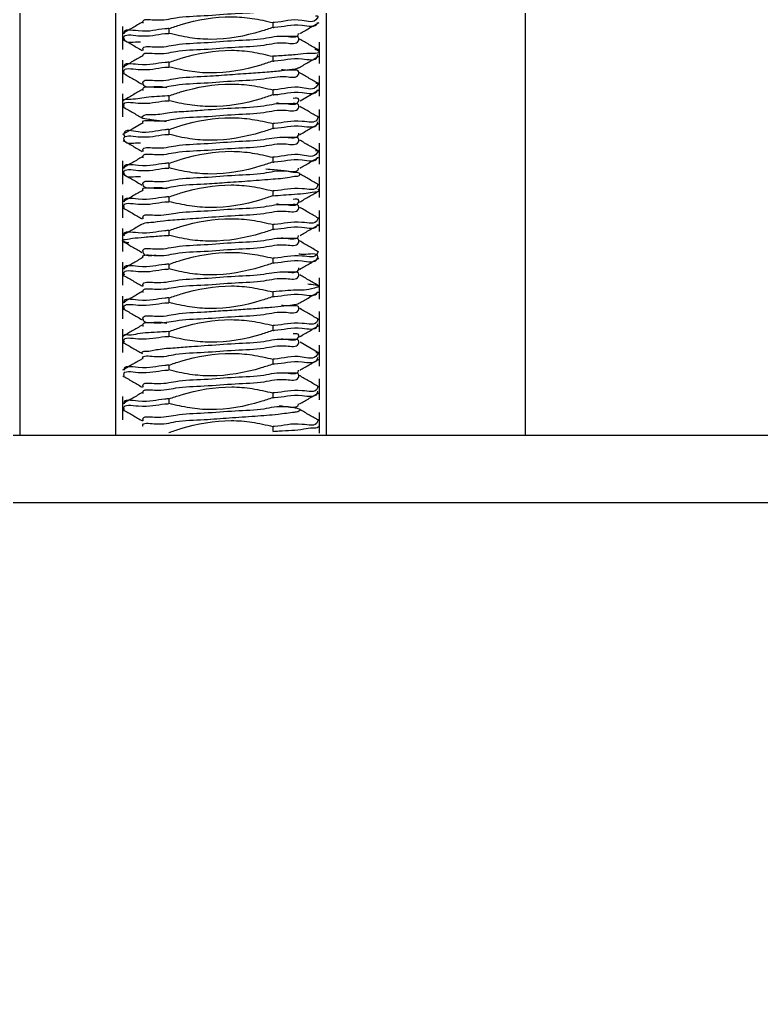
# Model space of a CAD drawing. Header units: millimetres. Extents: x 2 to 1187, y 2 to 839.
# Drawn here: x 608.92 to 614.43, y 445.81 to 453.03 of the extents above; entities that cross this region are included whole.
import ezdxf

# ---------------------------------------------------------------- set-up
doc = ezdxf.new("R2010")
doc.units = ezdxf.units.MM

msp = doc.modelspace()

# ---------------------------------------------------------------- hatches: boundary and pattern name
h = msp.add_hatch()
h.set_pattern_fill('ANSI31', color=256, scale=0.3)
h.paths.add_polyline_path([(600.3858, 723.2245), (600.3858, 724.6149), (599.1608, 724.6149, 0.414214), (598.8858, 724.3399), (598.8858, 719.8899, 0.414214), (599.1608, 719.6149), (600.3858, 719.6149), (600.3858, 721.0053, -0.444966)])
h.paths.add_polyline_path([(648.8858, 724.3399, 0.414214), (648.6108, 724.6149), (647.8858, 724.6149), (647.3858, 724.6149), (647.3858, 723.2245, -0.444966), (647.3858, 721.0053), (647.3858, 719.6149), (648.6108, 719.6149, 0.414214), (648.8858, 719.8899)])
h.paths.add_polyline_path([(648.8858, 681.5899, 0.414214), (648.6108, 681.8649), (647.3858, 681.8649), (647.3858, 680.4745, -0.444966), (647.3858, 678.2553), (647.3858, 676.8649), (648.6108, 676.8649, 0.414214), (648.8858, 677.1399)])
h.paths.add_polyline_path([(600.3858, 678.2553, -0.444966), (600.3858, 680.4745), (600.3858, 681.8649), (599.1608, 681.8649, 0.414214), (598.8858, 681.5899), (598.8858, 677.1399, 0.414214), (599.1608, 676.8649), (600.1358, 676.8649), (600.3858, 676.8649)])
h.paths.add_polyline_path([(204.0979, 197.9237, 0.414214), (203.8229, 198.1987), (203.0979, 198.1987), (202.5979, 198.1987), (202.5979, 196.8084, -0.212442), (203.0916, 195.6987, -0.212442), (202.5979, 194.5891), (202.5979, 193.1987), (203.8229, 193.1987, 0.414214), (204.0979, 193.4737)])
h.paths.add_polyline_path([(155.5979, 198.1987), (154.3729, 198.1987, 0.414214), (154.0979, 197.9237), (154.0979, 193.4737, 0.414214), (154.3729, 193.1987), (155.5979, 193.1987), (155.5979, 194.5891, -0.212442), (155.1041, 195.6987, -0.212442), (155.5979, 196.8084)])
h.paths.add_polyline_path([(155.5979, 154.0584), (155.5979, 155.4487), (154.3729, 155.4487, 0.414214), (154.0979, 155.1737), (154.0979, 150.7237, 0.414214), (154.3729, 150.4487), (155.3479, 150.4487), (155.5979, 150.4487), (155.5979, 151.8391, -0.444966)])
h.paths.add_polyline_path([(204.0979, 155.1737, 0.414214), (203.8229, 155.4487), (202.5979, 155.4487), (202.5979, 154.0584, -0.212442), (203.0916, 152.9487, -0.212442), (202.5979, 151.8391), (202.5979, 150.4487), (203.8229, 150.4487, 0.414214), (204.0979, 150.7237)])
h = msp.add_hatch()
h.set_pattern_fill('ANSI31', color=256, scale=0.3, angle=90)
h.paths.add_polyline_path([(159.0979, 197.9237, 0.414214), (158.8229, 198.1987), (157.5979, 198.1987), (157.5979, 196.8084, -0.212442), (158.0916, 195.6987, -0.212442), (157.5979, 194.5891), (157.5979, 193.1987), (158.8229, 193.1987, 0.414214), (159.0979, 193.4737)])
h.paths.add_polyline_path([(200.5979, 196.8084), (200.5979, 198.1987), (199.3729, 198.1987, 0.414214), (199.0979, 197.9237), (199.0979, 193.4737, 0.414214), (199.3729, 193.1987), (200.3479, 193.1987), (200.5979, 193.1987), (200.5979, 194.5891, -0.444966)])
h.paths.add_polyline_path([(157.5979, 154.0584), (157.5979, 155.4487), (158.8229, 155.4487), (159.0979, 155.4487), (159.0979, 150.4487), (158.8229, 150.4487), (157.5979, 150.4487), (157.5979, 151.8391, 0.444966)])
h.paths.add_polyline_path([(200.5979, 154.0584), (200.5979, 155.4487), (199.3729, 155.4487, 0.414214), (199.0979, 155.1737), (199.0979, 150.7237, 0.414214), (199.3729, 150.4487), (200.5979, 150.4487), (200.5979, 151.8391, -0.444966)])
h.paths.add_polyline_path([(603.8858, 724.3399, 0.414214), (603.6108, 724.6149), (602.3858, 724.6149), (602.3858, 723.2245, -0.444966), (602.3858, 721.0053), (602.3858, 719.6149), (603.6108, 719.6149, 0.414214), (603.8858, 719.8899)])
h.paths.add_polyline_path([(645.3858, 724.6149), (644.1608, 724.6149, 0.414214), (643.8858, 724.3399), (643.8858, 719.8899, 0.414214), (644.1608, 719.6149), (645.1358, 719.6149), (645.3858, 719.6149), (645.3858, 721.0053, -0.444966), (645.3858, 723.2245)])
h.paths.add_polyline_path([(645.3858, 680.4745), (645.3858, 681.8649), (644.1608, 681.8649, 0.414214), (643.8858, 681.5899), (643.8858, 677.1399, 0.414214), (644.1608, 676.8649), (645.3858, 676.8649), (645.3858, 678.2553, -0.444966)])
h.paths.add_polyline_path([(603.8858, 681.5899, 0.414214), (603.6108, 681.8649), (602.6358, 681.8649), (602.3858, 681.8649), (602.3858, 680.4745, -0.444966), (602.3858, 678.2553), (602.3858, 676.8649), (603.6108, 676.8649, 0.414214), (603.8858, 677.1399)])

# ---------------------------------------------------------------- linework, layer by layer
at = {"color": 7, "linetype": 'Continuous', "lineweight": 25}
for p, q in [((608.929, 449.9434), (608.929, 460.4434)), ((609.6366, 460.4309), (609.6366, 449.9434)), ((611.2042, 449.9434), (611.2042, 460.4309)), ((612.6807, 449.9434), (612.6807, 460.4434)), ((610.8075, 452.9754), (610.8075, 453.0111)), ((609.6886, 452.981), (609.6886, 452.8108)), ((610.0333, 452.9667), (610.0333, 452.9311)), ((611.1521, 452.7072), (611.1521, 452.8646)), ((609.6886, 452.7313), (609.6886, 452.5608)), ((610.0333, 452.7167), (610.0333, 452.681)), ((610.8075, 452.7255), (610.8075, 452.761)), ((611.1521, 452.4649), (611.1521, 452.6146)), ((609.6886, 452.4831), (609.6886, 452.3108)), ((610.8075, 452.4752), (610.8075, 452.5112)), ((610.0333, 452.4667), (610.0333, 452.4311)), ((611.1521, 452.2093), (611.1521, 452.3645)), ((610.8075, 452.2254), (610.8075, 452.2611)), ((610.0333, 452.2167), (610.0333, 452.1811)), ((611.1521, 451.9607), (611.1521, 452.1145)), ((609.6886, 451.9849), (609.6886, 451.8108)), ((610.8075, 451.9754), (610.8075, 452.0111)), ((610.0333, 451.9667), (610.0333, 451.931)), ((611.1521, 451.7113), (611.1521, 451.8645)), ((610.8075, 451.7254), (610.8075, 451.7611)), ((609.6886, 451.7272), (609.6886, 451.5608)), ((610.0333, 451.7169), (610.0333, 451.681)), ((611.1521, 451.4587), (611.1521, 451.6145)), ((609.6886, 451.4821), (609.6886, 451.3108)), ((610.0333, 451.4667), (610.0333, 451.4311)), ((610.8075, 451.4754), (610.8075, 451.5112)), ((610.8075, 451.2254), (610.8075, 451.2611)), ((609.6886, 451.2315), (609.6886, 451.0608)), ((610.0333, 451.2167), (610.0333, 451.1811)), ((611.1521, 450.9573), (611.1521, 451.1144)), ((609.6886, 450.9804), (609.6886, 450.8107)), ((610.0333, 450.9667), (610.0333, 450.931)), ((610.8075, 450.9755), (610.8075, 451.011)), ((611.1521, 450.7141), (611.1521, 450.8645)), ((610.8075, 450.7252), (610.8075, 450.7612)), ((609.6886, 450.7339), (609.6886, 450.5607)), ((610.0333, 450.7167), (610.0333, 450.6811)), ((611.1521, 450.4603), (611.1521, 450.6145)), ((610.0333, 450.4667), (610.0333, 450.4311)), ((610.8075, 450.4754), (610.8075, 450.5111)), ((611.1521, 450.21), (611.1521, 450.3645)), ((610.8075, 450.2254), (610.8075, 450.2611)), ((609.6886, 450.2348), (609.6886, 450.0607)), ((610.0333, 450.2167), (610.0333, 450.181)), ((611.1521, 449.9622), (611.1521, 450.1145)), ((610.8075, 449.9755), (610.8075, 450.0111)), ((631.4204, 449.9434), (607.9204, 449.9434)), ((655.4204, 449.4434), (607.4204, 449.4434))]:
    msp.add_line(p, q, dxfattribs=at)
at = {"color": 7, "linetype": 'Continuous', "lineweight": 25, "flags": 128}
for points in [[(611.0076, 452.4298), (611.0793, 452.4715), (611.1512, 452.5132)], [(609.8335, 452.2625), (609.7617, 452.2208), (609.6899, 452.1791)], [(611.1519, 450.5538), (611.08, 450.5955), (611.0081, 450.6373)]]:
    msp.add_lwpolyline(points, dxfattribs=at)
at = {"color": 7, "linetype": 'Continuous', "lineweight": 25}
for points, knots in [([(609.8433, 453.0065), (609.8424, 453.0098), (609.8334, 453.0425), (609.977, 453.0203), (610.0908, 453.0562), (610.3075, 453.0608), (610.5178, 453.0809), (610.7314, 453.0855), (610.8641, 453.1219), (610.9924, 453.0976), (610.9984, 453.1342), (610.9992, 453.1389)], [0, 0, 0, 0, 0.008334, 0.081085, 0.216791, 0.395318, 0.589682, 0.770454, 0.910293, 0.988395, 1, 1, 1, 1]), ([(610.0348, 452.9668), (610.0645, 452.9769), (610.2139, 453.0282), (610.4244, 453.0648), (610.6548, 453.0456), (610.7561, 453.0226), (610.8074, 453.011)], [0, 0, 0, 0, 0.119772, 0.603732, 0.799385, 1, 1, 1, 1]), ([(611.1238, 453.0611), (611.131, 453.0615), (611.1452, 453.0623), (611.1183, 453.0009), (610.9805, 453.0519), (610.8827, 453.0156), (610.8108, 453.0113), (610.8074, 453.0111)], [0, 0, 0, 0, 0.045748, 0.090496, 0.405649, 0.971979, 1, 1, 1, 1]), ([(609.8374, 453.0145), (609.8135, 453.0006), (609.7656, 452.9727), (609.7178, 452.9449), (609.6938, 452.931)], [0, 0, 0, 0, 0.499728, 1, 1, 1, 1]), ([(610.8076, 452.9754), (610.8109, 452.9756), (610.8828, 452.98), (610.9695, 453.0121), (611.1267, 452.9716), (611.1369, 453.011), (611.1374, 453.0129)], [0, 0, 0, 0, 0.029668, 0.641913, 0.982679, 1, 1, 1, 1]), ([(611.0063, 452.9295), (611.0303, 452.9434), (611.0782, 452.9712), (611.1261, 452.999), (611.1501, 453.0129)], [0, 0, 0, 0, 0.499806, 1, 1, 1, 1]), ([(610.0339, 452.9668), (610.024, 452.9662), (609.9467, 452.962), (609.8763, 452.9298), (609.691, 452.9674), (609.7011, 452.9319), (609.7014, 452.9311)], [0, 0, 0, 0, 0.086374, 0.676971, 0.992275, 1, 1, 1, 1]), ([(609.8224, 452.8664), (609.8209, 452.8665), (609.7818, 452.8698), (609.7139, 452.8454), (609.6903, 452.9319), (609.87, 452.8954), (609.9469, 452.9263), (610.0239, 452.9306), (610.0338, 452.9311)], [0, 0, 0, 0, 0.009228, 0.252392, 0.286866, 0.513478, 0.938032, 1, 1, 1, 1]), ([(609.8419, 452.7627), (609.8417, 452.7638), (609.8347, 452.7935), (609.9792, 452.7688), (610.0902, 452.8068), (610.3081, 452.8105), (610.5185, 452.8311), (610.7309, 452.8349), (610.8668, 452.8733), (610.9905, 452.8458), (611.0073, 452.9189), (610.9356, 452.9034), (610.9028, 452.9078), (610.8973, 452.9085)], [0, 0, 0, 0, 0.002621, 0.069822, 0.19512, 0.359905, 0.539241, 0.70597, 0.83487, 0.906755, 0.919185, 0.986382, 1, 1, 1, 1]), ([(609.8438, 452.8036), (609.8426, 452.8078), (609.8329, 452.8415), (609.9763, 452.8202), (610.091, 452.8554), (610.3074, 452.8602), (610.5175, 452.8805), (610.7321, 452.8841), (610.8624, 452.923), (610.9903, 452.8956), (610.9969, 452.928), (610.9972, 452.9297)], [0, 0, 0, 0, 0.010328, 0.083468, 0.219909, 0.399406, 0.59484, 0.776621, 0.917242, 0.995787, 1, 1, 1, 1]), ([(610.8078, 452.9754), (610.7781, 452.9655), (610.6284, 452.9156), (610.4187, 452.8771), (610.1876, 452.8949), (610.086, 452.9189), (610.0345, 452.9311)], [0, 0, 0, 0, 0.119649, 0.60224, 0.798438, 1, 1, 1, 1]), ([(609.693, 452.887), (609.717, 452.8731), (609.7649, 452.8452), (609.8128, 452.8174), (609.8367, 452.8035)], [0, 0, 0, 0, 0.500233, 1, 1, 1, 1]), ([(611.1478, 452.8052), (611.1239, 452.8191), (611.076, 452.8469), (611.0281, 452.8747), (611.0042, 452.8887)], [0, 0, 0, 0, 0.5001939, 1, 1, 1, 1]), ([(610.0349, 452.7168), (610.0646, 452.7268), (610.2143, 452.7769), (610.4239, 452.8161), (610.6538, 452.7963), (610.7544, 452.7728), (610.8052, 452.761)], [0, 0, 0, 0, 0.120103, 0.604683, 0.800309, 1, 1, 1, 1]), ([(611.1173, 452.8131), (611.1199, 452.813), (611.1314, 452.8122), (611.1768, 452.777), (611.0419, 452.7849), (610.9704, 452.7703), (610.8795, 452.7659), (610.8249, 452.7622), (610.8067, 452.7609)], [0, 0, 0, 0, 0.020618, 0.092484, 0.332358, 0.560592, 0.8538, 1, 1, 1, 1]), ([(610.8067, 452.7254), (610.8105, 452.7256), (610.8829, 452.73), (610.9714, 452.76), (611.1301, 452.7231), (611.139, 452.7675), (611.1401, 452.773)], [0, 0, 0, 0, 0.033205, 0.624722, 0.953473, 1, 1, 1, 1]), ([(609.8354, 452.7629), (609.8115, 452.749), (609.7637, 452.7212), (609.7159, 452.6934), (609.692, 452.6795)], [0, 0, 0, 0, 0.499845, 1, 1, 1, 1]), ([(610.0339, 452.7167), (610.0242, 452.7162), (609.947, 452.712), (609.8757, 452.6802), (609.691, 452.7173), (609.7014, 452.6809), (609.7018, 452.6795)], [0, 0, 0, 0, 0.084686, 0.673128, 0.98745, 1, 1, 1, 1]), ([(610.8052, 452.7253), (610.7755, 452.7153), (610.626, 452.6646), (610.416, 452.6263), (610.1864, 452.6465), (610.0859, 452.6696), (610.0352, 452.6812)], [0, 0, 0, 0, 0.1201418, 0.6052814, 0.80087, 1, 1, 1, 1]), ([(611.0034, 452.678), (611.0273, 452.6919), (611.075, 452.7197), (611.1228, 452.7475), (611.1467, 452.7614)], [0, 0, 0, 0, 0.499689, 1, 1, 1, 1]), ([(609.6916, 452.6375), (609.7155, 452.6236), (609.7632, 452.5959), (609.811, 452.5681), (609.8348, 452.5542)], [0, 0, 0, 0, 0.5001556, 1, 1, 1, 1]), ([(609.7035, 452.6373), (609.7024, 452.6409), (609.6898, 452.6804), (609.8732, 452.646), (609.9471, 452.6762), (610.0242, 452.6805), (610.034, 452.681)], [0, 0, 0, 0, 0.031692, 0.339744, 0.916464, 1, 1, 1, 1]), ([(609.8433, 452.5067), (609.8423, 452.51), (609.833, 452.5424), (609.9771, 452.5204), (610.0903, 452.5562), (610.3072, 452.5608), (610.518, 452.5809), (610.7302, 452.5847), (610.8666, 452.6229), (610.9902, 452.5954), (611.0076, 452.6683), (610.9231, 452.6519), (610.8838, 452.6586), (610.8703, 452.6609)], [0, 0, 0, 0, 0.007295, 0.072587, 0.194552, 0.355069, 0.529826, 0.692435, 0.818224, 0.888446, 0.900611, 0.966021, 1, 1, 1, 1]), ([(610.02, 452.5262), (609.994, 452.5312), (609.9397, 452.5416), (609.8499, 452.5202), (609.8339, 452.593), (609.9742, 452.5693), (610.0925, 452.6058), (610.2862, 452.6098), (610.4633, 452.624), (610.6197, 452.634), (610.7545, 452.6448), (610.8628, 452.653), (610.9382, 452.6651), (610.9836, 452.6675), (610.999, 452.6768), (611.0014, 452.6782)], [0, 0, 0, 0, 0.0623701, 0.1302502, 0.1419909, 0.2054479, 0.3237591, 0.4793026, 0.6046722, 0.7220492, 0.8233934, 0.9036388, 0.9604591, 0.9939698, 1, 1, 1, 1]), ([(611.1479, 452.5555), (611.124, 452.5693), (611.0762, 452.597), (611.0285, 452.6248), (611.0046, 452.6387)], [0, 0, 0, 0, 0.500272, 1, 1, 1, 1]), ([(610.0313, 452.4666), (610.061, 452.4766), (610.2107, 452.5268), (610.4208, 452.5638), (610.6531, 452.5477), (610.7558, 452.5235), (610.8081, 452.5111)], [0, 0, 0, 0, 0.1191311, 0.5997545, 0.796072, 1, 1, 1, 1]), ([(611.1259, 452.5608), (611.1321, 452.5611), (611.1451, 452.5618), (611.1178, 452.5003), (610.9809, 452.5525), (610.8828, 452.5157), (610.811, 452.5114), (610.8077, 452.5112)], [0, 0, 0, 0, 0.0399129, 0.0848727, 0.4021345, 0.9725335, 1, 1, 1, 1]), ([(609.8377, 452.5148), (609.8138, 452.5009), (609.7659, 452.473), (609.7179, 452.4453), (609.694, 452.4314)], [0, 0, 0, 0, 0.499648, 1, 1, 1, 1]), ([(610.8077, 452.4755), (610.7781, 452.4653), (610.6287, 452.4138), (610.418, 452.3783), (610.1862, 452.396), (610.0838, 452.4192), (610.0316, 452.431)], [0, 0, 0, 0, 0.119252, 0.601078, 0.796633, 1, 1, 1, 1]), ([(610.8076, 452.4752), (610.8109, 452.4754), (610.8829, 452.4797), (610.9693, 452.5118), (611.1272, 452.4712), (611.137, 452.5108), (611.1375, 452.5128)], [0, 0, 0, 0, 0.029865, 0.641742, 0.982075, 1, 1, 1, 1]), ([(610.0326, 452.4667), (610.0296, 452.4665), (609.974, 452.4629), (609.8709, 452.4601), (609.772, 452.4373), (609.7018, 452.4417), (609.6939, 452.4285), (609.6927, 452.4264)], [0, 0, 0, 0, 0.026175, 0.484337, 0.869039, 0.979412, 1, 1, 1, 1]), ([(609.7037, 452.3871), (609.7024, 452.3908), (609.689, 452.4302), (609.8732, 452.3964), (609.9463, 452.4262), (610.0232, 452.4305), (610.0327, 452.431)], [0, 0, 0, 0, 0.03268, 0.340616, 0.918122, 1, 1, 1, 1]), ([(610.0167, 452.276), (610.0061, 452.277), (609.9689, 452.2803), (609.9101, 452.2856), (609.8703, 452.2958), (609.8281, 452.3), (609.8495, 452.3348), (609.9267, 452.3212), (610.0289, 452.3463), (610.1618, 452.3519), (610.3287, 452.3648), (610.5194, 452.3799), (610.7297, 452.3841), (610.8678, 452.4235), (610.9888, 452.394), (611.005, 452.453), (610.9774, 452.4503), (610.9572, 452.4484)], [0, 0, 0, 0, 0.0227896, 0.0794985, 0.1153046, 0.1315987, 0.1379246, 0.1872217, 0.2717013, 0.3693386, 0.4638082, 0.6259105, 0.776691, 0.8933201, 0.9584106, 0.9696665, 1, 1, 1, 1]), ([(609.842, 452.2625), (609.8417, 452.2637), (609.8342, 452.2934), (609.979, 452.2691), (610.0896, 452.3068), (610.3075, 452.3105), (610.5179, 452.3311), (610.7301, 452.3349), (610.8667, 452.3731), (610.9899, 452.3458), (611.0078, 452.4183), (610.9065, 452.4003), (610.8584, 452.4099), (610.8353, 452.4145)], [0, 0, 0, 0, 0.002754, 0.066667, 0.185954, 0.342942, 0.51388, 0.672887, 0.795919, 0.864646, 0.876558, 0.940384, 1, 1, 1, 1]), ([(609.6904, 452.3871), (609.7145, 452.3732), (609.7625, 452.3454), (609.8106, 452.3175), (609.8346, 452.3036)], [0, 0, 0, 0, 0.500232, 1, 1, 1, 1]), ([(611.1496, 452.3054), (611.1256, 452.3193), (611.0775, 452.3472), (611.0295, 452.375), (611.0055, 452.3889)], [0, 0, 0, 0, 0.500193, 1, 1, 1, 1]), ([(610.0331, 452.2167), (610.0628, 452.2269), (610.2122, 452.2784), (610.4229, 452.3138), (610.6546, 452.2961), (610.757, 452.2729), (610.8092, 452.2611)], [0, 0, 0, 0, 0.1192711, 0.6011686, 0.7967363, 1, 1, 1, 1]), ([(611.1394, 452.3055), (611.1383, 452.3011), (611.1283, 452.2583), (610.9709, 452.2961), (610.8829, 452.2657), (610.8112, 452.2613), (610.8081, 452.2611)], [0, 0, 0, 0, 0.0380046, 0.3723444, 0.9728289, 1, 1, 1, 1]), ([(610.8082, 452.2255), (610.8112, 452.2257), (610.8829, 452.2301), (610.9715, 452.2598), (611.129, 452.2232), (611.139, 452.2674), (611.1403, 452.273)], [0, 0, 0, 0, 0.026579, 0.62166, 0.952924, 1, 1, 1, 1]), ([(611.0033, 452.1775), (611.0272, 452.1914), (611.0751, 452.2192), (611.1231, 452.247), (611.1471, 452.2609)], [0, 0, 0, 0, 0.499651, 1, 1, 1, 1]), ([(610.0333, 452.2167), (610.0236, 452.2162), (609.9468, 452.2123), (609.864, 452.1727), (609.6971, 452.2276), (609.7004, 452.1679), (609.7074, 452.1675), (609.7087, 452.1675)], [0, 0, 0, 0, 0.081309, 0.643688, 0.943665, 0.989433, 1, 1, 1, 1]), ([(609.8439, 452.0532), (609.8426, 452.0575), (609.8327, 452.0914), (609.9762, 452.0703), (610.0908, 452.1053), (610.3071, 452.1102), (610.5177, 452.1301), (610.731, 452.135), (610.8644, 452.1708), (610.9928, 452.1473), (610.9988, 452.1849), (610.9997, 452.1905)], [0, 0, 0, 0, 0.010569, 0.082915, 0.217987, 0.395736, 0.589305, 0.769366, 0.908678, 0.986512, 1, 1, 1, 1]), ([(610.8094, 452.2255), (610.7797, 452.2155), (610.6301, 452.1654), (610.42, 452.1283), (610.1877, 452.1444), (610.0851, 452.1687), (610.0328, 452.181)], [0, 0, 0, 0, 0.119143, 0.599831, 0.796138, 1, 1, 1, 1]), ([(609.6936, 452.1364), (609.7175, 452.1225), (609.7653, 452.0948), (609.813, 452.067), (609.8369, 452.0531)], [0, 0, 0, 0, 0.500311, 1, 1, 1, 1]), ([(609.8222, 452.1164), (609.8209, 452.1165), (609.7818, 452.1198), (609.7143, 452.0955), (609.6899, 452.1818), (609.8701, 452.1455), (609.9465, 452.1763), (610.0234, 452.1805), (610.0331, 452.1811)], [0, 0, 0, 0, 0.008382, 0.252289, 0.286908, 0.513638, 0.938727, 1, 1, 1, 1]), ([(609.8434, 452.0062), (609.8424, 452.0096), (609.8335, 452.0425), (609.9769, 452.0204), (610.0911, 452.0562), (610.3077, 452.0607), (610.5184, 452.081), (610.7306, 452.0849), (610.8668, 452.1232), (610.9902, 452.0957), (611.0076, 452.1687), (610.9355, 452.1533), (610.9026, 452.1577), (610.897, 452.1585)], [0, 0, 0, 0, 0.007873, 0.074678, 0.199235, 0.36305, 0.541369, 0.707175, 0.835408, 0.906951, 0.919337, 0.986074, 1, 1, 1, 1]), ([(611.1495, 452.0544), (611.1256, 452.0683), (611.0779, 452.096), (611.0301, 452.1238), (611.0063, 452.1377)], [0, 0, 0, 0, 0.500117, 1, 1, 1, 1]), ([(610.0356, 451.9668), (610.0653, 451.9769), (610.2148, 452.0275), (610.4248, 452.0659), (610.6544, 452.0456), (610.7549, 452.0226), (610.8056, 452.011)], [0, 0, 0, 0, 0.12016, 0.605321, 0.800878, 1, 1, 1, 1]), ([(611.1236, 452.0611), (611.1308, 452.0615), (611.1451, 452.0624), (611.1189, 452.0009), (610.9803, 452.0519), (610.8827, 452.0155), (610.8105, 452.0112), (610.8068, 452.011)], [0, 0, 0, 0, 0.046056, 0.09057, 0.404592, 0.969333, 1, 1, 1, 1]), ([(609.8372, 452.014), (609.8134, 452.0001), (609.7656, 451.9723), (609.7179, 451.9446), (609.694, 451.9307)], [0, 0, 0, 0, 0.499689, 1, 1, 1, 1]), ([(610.8058, 451.9753), (610.7761, 451.9654), (610.6265, 451.9153), (610.4169, 451.876), (610.187, 451.8959), (610.0864, 451.9193), (610.0356, 451.9312)], [0, 0, 0, 0, 0.120097, 0.604731, 0.800337, 1, 1, 1, 1]), ([(610.8069, 451.9754), (610.8106, 451.9756), (610.8828, 451.9799), (610.9694, 452.0122), (611.127, 451.9715), (611.1369, 452.0108), (611.1373, 452.0125)], [0, 0, 0, 0, 0.032745, 0.643981, 0.983919, 1, 1, 1, 1]), ([(611.0053, 451.9292), (611.0292, 451.9431), (611.077, 451.9709), (611.1248, 451.9987), (611.1488, 452.0126)], [0, 0, 0, 0, 0.499806, 1, 1, 1, 1]), ([(610.0342, 451.9668), (610.0243, 451.9662), (609.947, 451.962), (609.8761, 451.9299), (609.6912, 451.9674), (609.7012, 451.9317), (609.7015, 451.9307)], [0, 0, 0, 0, 0.086295, 0.676058, 0.991057, 1, 1, 1, 1]), ([(609.8224, 451.8664), (609.8209, 451.8665), (609.7818, 451.8698), (609.7136, 451.8454), (609.6905, 451.932), (609.87, 451.8953), (609.9472, 451.9263), (610.0243, 451.9306), (610.0342, 451.9311)], [0, 0, 0, 0, 0.009664, 0.252415, 0.286799, 0.513453, 0.937835, 1, 1, 1, 1]), ([(609.8419, 451.7625), (609.8416, 451.7637), (609.8343, 451.7934), (609.9792, 451.7689), (610.0897, 451.8068), (610.2795, 451.8101), (610.4534, 451.8242), (610.6193, 451.8343), (610.7776, 451.8487), (610.9053, 451.855), (610.9681, 451.8724), (611.0072, 451.8713), (611.0059, 451.8984), (610.9589, 451.8955), (610.9046, 451.9113), (610.8273, 451.9159), (610.7751, 451.9204), (610.7545, 451.9221)], [0, 0, 0, 0, 0.002471, 0.0624, 0.174247, 0.321372, 0.426474, 0.54537, 0.664882, 0.764175, 0.798143, 0.817305, 0.823408, 0.845588, 0.889837, 0.956435, 1, 1, 1, 1]), ([(610.0205, 451.7762), (609.9944, 451.7812), (609.9399, 451.7916), (609.85, 451.7702), (609.8339, 451.8429), (609.9741, 451.8193), (610.0923, 451.8558), (610.3074, 451.86), (610.5179, 451.8805), (610.7325, 451.884), (610.8623, 451.9231), (610.9905, 451.8956), (610.9969, 451.9278), (610.9972, 451.9293)], [0, 0, 0, 0, 0.062807, 0.130721, 0.142476, 0.205932, 0.324254, 0.479871, 0.649279, 0.806799, 0.928624, 0.996614, 1, 1, 1, 1]), ([(609.6928, 451.8871), (609.7167, 451.8732), (609.7646, 451.8454), (609.8124, 451.8176), (609.8363, 451.8036)], [0, 0, 0, 0, 0.500155, 1, 1, 1, 1]), ([(611.1475, 451.8053), (611.1236, 451.8192), (611.0757, 451.847), (611.0278, 451.8749), (611.0039, 451.8888)], [0, 0, 0, 0, 0.5002742, 1, 1, 1, 1]), ([(609.8346, 451.7627), (609.8106, 451.7488), (609.7627, 451.721), (609.7147, 451.6932), (609.6907, 451.6793)], [0, 0, 0, 0, 0.499806, 1, 1, 1, 1]), ([(610.0329, 451.7167), (610.0627, 451.7266), (610.2123, 451.7765), (610.4221, 451.815), (610.6532, 451.7973), (610.7548, 451.7732), (610.8063, 451.7611)], [0, 0, 0, 0, 0.119613, 0.60213, 0.798352, 1, 1, 1, 1]), ([(610.8069, 451.7254), (610.8588, 451.729), (610.9394, 451.7346), (611.0513, 451.7433), (611.0968, 451.752), (611.1609, 451.7576), (611.1446, 451.7695), (611.1396, 451.7731)], [0, 0, 0, 0, 0.441223, 0.685096, 0.866554, 0.958866, 1, 1, 1, 1]), ([(611.1392, 451.8053), (611.1383, 451.801), (611.1291, 451.7582), (610.9707, 451.7963), (610.8829, 451.7657), (610.8107, 451.7613), (610.8071, 451.7611)], [0, 0, 0, 0, 0.0371233, 0.3697396, 0.9682485, 1, 1, 1, 1]), ([(611.0035, 451.6777), (611.0274, 451.6916), (611.0752, 451.7194), (611.1231, 451.7472), (611.1471, 451.7611)], [0, 0, 0, 0, 0.499728, 1, 1, 1, 1]), ([(610.0332, 451.7168), (610.0236, 451.7163), (609.9466, 451.7122), (609.8758, 451.6806), (609.6904, 451.7174), (609.7014, 451.6811), (609.7018, 451.6796)], [0, 0, 0, 0, 0.083728, 0.672547, 0.986743, 1, 1, 1, 1]), ([(609.7039, 451.6362), (609.7025, 451.6402), (609.6892, 451.6802), (609.8729, 451.6464), (609.9468, 451.6762), (610.0237, 451.6805), (610.0333, 451.681)], [0, 0, 0, 0, 0.0350086, 0.3421682, 0.9177222, 1, 1, 1, 1]), ([(609.8439, 451.5533), (609.8427, 451.5577), (609.8328, 451.5917), (609.9763, 451.5705), (610.0913, 451.6055), (610.3075, 451.6101), (610.5186, 451.6305), (610.7303, 451.6339), (610.8678, 451.6735), (610.9891, 451.6439), (611.0049, 451.703), (610.9773, 451.7003), (610.9571, 451.6983)], [0, 0, 0, 0, 0.010325, 0.080262, 0.210735, 0.382301, 0.569128, 0.742825, 0.877144, 0.952041, 0.964998, 1, 1, 1, 1]), ([(610.806, 451.7254), (610.7764, 451.7152), (610.627, 451.6639), (610.4165, 451.6274), (610.186, 451.6466), (610.0847, 451.6695), (610.0333, 451.6811)], [0, 0, 0, 0, 0.1197568, 0.603642, 0.7992833, 1, 1, 1, 1]), ([(609.6924, 451.6363), (609.7163, 451.6224), (609.7641, 451.5947), (609.8119, 451.5669), (609.8358, 451.553)], [0, 0, 0, 0, 0.500275, 1, 1, 1, 1]), ([(609.8405, 451.514), (609.8423, 451.5153), (609.8588, 451.5273), (609.9145, 451.527), (610.0062, 451.5427), (610.1398, 451.5513), (610.3172, 451.5644), (610.5188, 451.5804), (610.7297, 451.585), (610.8666, 451.6231), (610.9899, 451.5958), (611.0078, 451.6683), (610.9064, 451.6503), (610.8584, 451.6599), (610.8352, 451.6645)], [0, 0, 0, 0, 0.004917, 0.045225, 0.116144, 0.216652, 0.341682, 0.512902, 0.672209, 0.795498, 0.86437, 0.876299, 0.940263, 1, 1, 1, 1]), ([(611.151, 451.5543), (611.127, 451.5682), (611.0791, 451.596), (611.0312, 451.6238), (611.0072, 451.6377)], [0, 0, 0, 0, 0.500158, 1, 1, 1, 1]), ([(610.0315, 451.4666), (610.0612, 451.4768), (610.2106, 451.5278), (610.4212, 451.5633), (610.6538, 451.547), (610.7569, 451.5233), (610.8097, 451.5112)], [0, 0, 0, 0, 0.118948, 0.5991863, 0.7950769, 1, 1, 1, 1]), ([(611.139, 451.5545), (611.1381, 451.5505), (611.128, 451.5083), (610.9706, 451.5465), (610.8829, 451.5158), (610.8113, 451.5114), (610.8083, 451.5112)], [0, 0, 0, 0, 0.034774, 0.370507, 0.973555, 1, 1, 1, 1]), ([(610.0327, 451.4667), (610.023, 451.4662), (609.9461, 451.4619), (609.8764, 451.43), (609.6902, 451.467), (609.701, 451.4318), (609.7013, 451.4309)], [0, 0, 0, 0, 0.084571, 0.676344, 0.991815, 1, 1, 1, 1]), ([(609.8358, 451.5142), (609.8119, 451.5003), (609.764, 451.4725), (609.7161, 451.4448), (609.6922, 451.4309)], [0, 0, 0, 0, 0.499731, 1, 1, 1, 1]), ([(610.8095, 451.4755), (610.7798, 451.4654), (610.6304, 451.4145), (610.4198, 451.3788), (610.1872, 451.3949), (610.084, 451.4188), (610.0313, 451.431)], [0, 0, 0, 0, 0.11894, 0.599039, 0.795032, 1, 1, 1, 1]), ([(610.8082, 451.4755), (610.8112, 451.4756), (610.8829, 451.48), (610.9693, 451.5121), (611.1266, 451.4715), (611.1368, 451.5109), (611.1373, 451.5128)], [0, 0, 0, 0, 0.02688, 0.640932, 0.982831, 1, 1, 1, 1]), ([(611.0078, 451.4296), (611.0317, 451.4435), (611.0796, 451.4713), (611.1275, 451.499), (611.1515, 451.5129)], [0, 0, 0, 0, 0.499884, 1, 1, 1, 1]), ([(609.7369, 451.3763), (609.7247, 451.3765), (609.7085, 451.3767), (609.6814, 451.3957), (609.7292, 451.4037), (609.7697, 451.4106), (609.8617, 451.419), (609.9487, 451.4256), (610.0099, 451.4296), (610.0326, 451.4311)], [0, 0, 0, 0, 0.097826, 0.129389, 0.187063, 0.323487, 0.539333, 0.829571, 1, 1, 1, 1]), ([(609.8417, 451.2637), (609.8415, 451.2645), (609.8347, 451.2937), (609.9795, 451.2687), (610.0897, 451.307), (610.3078, 451.3105), (610.5181, 451.3311), (610.7303, 451.3349), (610.8668, 451.3731), (610.99, 451.3458), (611.0078, 451.4185), (610.9232, 451.4021), (610.8839, 451.4088), (610.8704, 451.4111)], [0, 0, 0, 0, 0.001879, 0.067658, 0.190359, 0.351747, 0.527452, 0.690859, 0.817274, 0.887855, 0.900087, 0.965754, 1, 1, 1, 1]), ([(609.936, 451.2841), (609.8969, 451.2778), (609.851, 451.2704), (609.833, 451.3424), (609.9742, 451.3195), (610.0915, 451.3556), (610.3068, 451.3601), (610.5173, 451.3805), (610.7319, 451.3841), (610.8623, 451.4231), (610.9902, 451.3957), (610.9969, 451.4282), (610.9972, 451.4298)], [0, 0, 0, 0, 0.0726674, 0.0852605, 0.1527174, 0.278743, 0.4446172, 0.6252891, 0.7933662, 0.923417, 0.9960626, 1, 1, 1, 1]), ([(609.6896, 451.3881), (609.7136, 451.3742), (609.7616, 451.3464), (609.8095, 451.3185), (609.8335, 451.3046)], [0, 0, 0, 0, 0.5001134, 1, 1, 1, 1]), ([(611.1475, 451.3062), (611.1235, 451.3201), (611.0755, 451.3479), (611.0277, 451.3758), (611.0037, 451.3897)], [0, 0, 0, 0, 0.500313, 1, 1, 1, 1]), ([(609.8361, 451.2637), (609.8122, 451.2498), (609.7643, 451.2219), (609.7164, 451.1941), (609.6925, 451.1802)], [0, 0, 0, 0, 0.499803, 1, 1, 1, 1]), ([(610.035, 451.2168), (610.0647, 451.2269), (610.2141, 451.2781), (610.4245, 451.3149), (610.6548, 451.2955), (610.7559, 451.2726), (610.8071, 451.261)], [0, 0, 0, 0, 0.119851, 0.604083, 0.799751, 1, 1, 1, 1]), ([(611.1396, 451.3063), (611.1385, 451.3016), (611.1287, 451.2585), (610.9711, 451.2959), (610.8828, 451.2657), (610.8108, 451.2613), (610.8073, 451.2611)], [0, 0, 0, 0, 0.0402565, 0.3726265, 0.970006, 1, 1, 1, 1]), ([(610.8075, 451.2254), (610.8109, 451.2256), (610.8828, 451.23), (610.9744, 451.2618), (611.1258, 451.2207), (611.1516, 451.3067), (611.054, 451.284), (611.0106, 451.2899), (610.9997, 451.2914)], [0, 0, 0, 0, 0.020715, 0.441852, 0.676206, 0.709494, 0.927225, 1, 1, 1, 1]), ([(611.0045, 451.1785), (611.0285, 451.1924), (611.0764, 451.2203), (611.1244, 451.2481), (611.1484, 451.262)], [0, 0, 0, 0, 0.499732, 1, 1, 1, 1]), ([(610.0339, 451.2168), (610.0241, 451.2162), (609.9468, 451.212), (609.8759, 451.1801), (609.6909, 451.2173), (609.7013, 451.1814), (609.7016, 451.1802)], [0, 0, 0, 0, 0.086184, 0.675221, 0.989713, 1, 1, 1, 1]), ([(609.7038, 451.1364), (609.7025, 451.1404), (609.6894, 451.1803), (609.8728, 451.1464), (609.9468, 451.1763), (610.024, 451.1806), (610.0338, 451.1811)], [0, 0, 0, 0, 0.034625, 0.341366, 0.916003, 1, 1, 1, 1]), ([(609.8439, 451.0531), (609.8426, 451.0574), (609.8329, 451.0914), (609.9761, 451.0703), (610.0911, 451.1053), (610.3074, 451.1102), (610.5179, 451.1301), (610.7313, 451.135), (610.8645, 451.1708), (610.993, 451.1473), (610.9988, 451.1849), (610.9997, 451.1905)], [0, 0, 0, 0, 0.01066, 0.083087, 0.218213, 0.395976, 0.589508, 0.769507, 0.90876, 0.986527, 1, 1, 1, 1]), ([(610.8075, 451.2254), (610.7778, 451.2155), (610.6281, 451.1656), (610.4184, 451.1268), (610.1875, 451.145), (610.0861, 451.169), (610.0348, 451.1811)], [0, 0, 0, 0, 0.119731, 0.602633, 0.798787, 1, 1, 1, 1]), ([(609.6942, 451.1364), (609.7181, 451.1225), (609.7659, 451.0947), (609.8137, 451.0669), (609.8375, 451.053)], [0, 0, 0, 0, 0.500314, 1, 1, 1, 1]), ([(609.8434, 451.0058), (609.8424, 451.0094), (609.8334, 451.0424), (609.9769, 451.0203), (610.0912, 451.0562), (610.3078, 451.0607), (610.5186, 451.0811), (610.7308, 451.0849), (610.8668, 451.1233), (610.9905, 451.0958), (611.0073, 451.1689), (610.9356, 451.1534), (610.9028, 451.1578), (610.8973, 451.1585)], [0, 0, 0, 0, 0.008041, 0.074868, 0.199488, 0.363393, 0.541758, 0.707584, 0.835799, 0.907283, 0.919646, 0.98649, 1, 1, 1, 1]), ([(611.1487, 451.0545), (611.1248, 451.0684), (611.077, 451.0962), (611.0292, 451.124), (611.0054, 451.1379)], [0, 0, 0, 0, 0.500153, 1, 1, 1, 1]), ([(610.0347, 450.9668), (610.0644, 450.9768), (610.2141, 451.0268), (610.4236, 451.0661), (610.6537, 451.0464), (610.7544, 451.0229), (610.8053, 451.011)], [0, 0, 0, 0, 0.120045, 0.604401, 0.800117, 1, 1, 1, 1]), ([(611.0663, 451.0707), (611.0825, 451.0687), (611.1069, 451.0658), (611.1664, 451.0547), (611.0621, 451.0202), (610.9763, 451.0273), (610.8672, 451.0168), (610.8067, 451.0109)], [0, 0, 0, 0, 0.1308499, 0.1966753, 0.2839537, 0.6029993, 1, 1, 1, 1]), ([(610.0338, 450.9668), (610.0241, 450.9662), (609.947, 450.962), (609.8761, 450.9299), (609.6912, 450.9675), (609.7013, 450.9316), (609.7016, 450.9306)], [0, 0, 0, 0, 0.084742, 0.675147, 0.99045, 1, 1, 1, 1]), ([(609.8368, 451.0137), (609.8129, 450.9999), (609.7652, 450.9721), (609.7175, 450.9444), (609.6936, 450.9305)], [0, 0, 0, 0, 0.499769, 1, 1, 1, 1]), ([(610.8052, 450.9753), (610.7755, 450.9652), (610.626, 450.9145), (610.416, 450.8764), (610.1863, 450.8966), (610.0857, 450.9196), (610.035, 450.9312)], [0, 0, 0, 0, 0.120131, 0.605206, 0.80082, 1, 1, 1, 1]), ([(610.8067, 450.9754), (610.8105, 450.9756), (610.8829, 450.98), (610.9692, 451.0124), (611.1275, 450.9715), (611.1369, 451.0108), (611.1373, 451.0125)], [0, 0, 0, 0, 0.034285, 0.6450806, 0.9844777, 1, 1, 1, 1]), ([(611.0054, 450.9292), (611.0293, 450.9431), (611.077, 450.9709), (611.1247, 450.9986), (611.1486, 451.0125)], [0, 0, 0, 0, 0.4998444, 1, 1, 1, 1]), ([(609.6911, 450.8878), (609.715, 450.8739), (609.7628, 450.8461), (609.8107, 450.8182), (609.8346, 450.8043)], [0, 0, 0, 0, 0.500155, 1, 1, 1, 1]), ([(609.7049, 450.8822), (609.703, 450.8877), (609.6888, 450.9297), (609.8715, 450.8972), (609.9471, 450.9262), (610.0242, 450.9305), (610.0339, 450.931)], [0, 0, 0, 0, 0.0460524, 0.3495471, 0.9178587, 1, 1, 1, 1]), ([(609.8436, 450.7552), (609.8425, 450.759), (609.8327, 450.7922), (609.9766, 450.7707), (610.0905, 450.8061), (610.3071, 450.8108), (610.5179, 450.8309), (610.7302, 450.8347), (610.8666, 450.8729), (610.9901, 450.8455), (611.0076, 450.9183), (610.9232, 450.9019), (610.8838, 450.9086), (610.8704, 450.9109)], [0, 0, 0, 0, 0.008475, 0.073678, 0.195477, 0.355792, 0.530378, 0.692796, 0.818436, 0.888575, 0.900729, 0.96605, 1, 1, 1, 1]), ([(610.0199, 450.7763), (609.994, 450.7812), (609.9396, 450.7916), (609.85, 450.7702), (609.8339, 450.843), (609.9742, 450.8193), (610.0924, 450.8558), (610.2748, 450.8594), (610.4333, 450.8719), (610.5655, 450.8805), (610.6869, 450.8892), (610.7929, 450.8979), (610.8795, 450.9054), (610.9432, 450.9148), (610.984, 450.9189), (611.0005, 450.9274), (611.0047, 450.9295)], [0, 0, 0, 0, 0.0621472, 0.1298565, 0.1415685, 0.2048652, 0.322867, 0.4780182, 0.5792069, 0.6776271, 0.7683195, 0.847288, 0.9115609, 0.9592785, 0.9896552, 1, 1, 1, 1]), ([(611.147, 450.806), (611.123, 450.8199), (611.0751, 450.8476), (611.0272, 450.8755), (611.0033, 450.8894)], [0, 0, 0, 0, 0.500349, 1, 1, 1, 1]), ([(609.8347, 450.7633), (609.8107, 450.7494), (609.7626, 450.7216), (609.7146, 450.6937), (609.6905, 450.6798)], [0, 0, 0, 0, 0.499732, 1, 1, 1, 1]), ([(610.0312, 450.7166), (610.0609, 450.7266), (610.2105, 450.7769), (610.4207, 450.8136), (610.6531, 450.7977), (610.756, 450.7735), (610.8084, 450.7612)], [0, 0, 0, 0, 0.1190707, 0.5994869, 0.7957949, 1, 1, 1, 1]), ([(610.8077, 450.7252), (610.811, 450.7254), (610.8828, 450.7298), (610.9713, 450.7596), (611.1295, 450.7227), (611.139, 450.7671), (611.1402, 450.7727)], [0, 0, 0, 0, 0.028391, 0.622578, 0.953085, 1, 1, 1, 1]), ([(611.1394, 450.8061), (611.1384, 450.8015), (611.1288, 450.7585), (610.9709, 450.7962), (610.8829, 450.7658), (610.8111, 450.7614), (610.8078, 450.7612)], [0, 0, 0, 0, 0.039205, 0.37242, 0.971543, 1, 1, 1, 1]), ([(611.005, 450.6781), (611.029, 450.692), (611.077, 450.7198), (611.125, 450.7477), (611.149, 450.7616)], [0, 0, 0, 0, 0.499765, 1, 1, 1, 1]), ([(610.0326, 450.7167), (610.0117, 450.7152), (609.9353, 450.7096), (609.8248, 450.7084), (609.7537, 450.686), (609.6917, 450.6945), (609.6941, 450.6803), (609.6942, 450.6798)], [0, 0, 0, 0, 0.185699, 0.678202, 0.876257, 0.9959, 1, 1, 1, 1]), ([(609.7041, 450.6357), (609.7026, 450.64), (609.6887, 450.68), (609.8727, 450.6467), (609.9463, 450.6762), (610.0231, 450.6805), (610.0326, 450.681)], [0, 0, 0, 0, 0.036807, 0.343385, 0.918461, 1, 1, 1, 1]), ([(609.8379, 450.5527), (609.8373, 450.5528), (609.8338, 450.5536), (609.832, 450.5706), (609.8909, 450.568), (609.9584, 450.59), (610.0797, 450.5952), (610.1922, 450.6053), (610.3416, 450.6151), (610.5191, 450.6301), (610.7296, 450.634), (610.8678, 450.6735), (610.9887, 450.644), (611.005, 450.703), (610.9774, 450.7003), (610.9572, 450.6984)], [0, 0, 0, 0, 0.001223, 0.008554, 0.028345, 0.107493, 0.20961, 0.307382, 0.38504, 0.570882, 0.743835, 0.877621, 0.952296, 0.965211, 1, 1, 1, 1]), ([(610.808, 450.7255), (610.7784, 450.7153), (610.629, 450.6638), (610.4183, 450.6285), (610.1863, 450.6459), (610.0837, 450.6691), (610.0314, 450.681)], [0, 0, 0, 0, 0.119176, 0.600676, 0.796252, 1, 1, 1, 1]), ([(609.6934, 450.6357), (609.7174, 450.6218), (609.7654, 450.594), (609.8133, 450.5662), (609.8373, 450.5523)], [0, 0, 0, 0, 0.500426, 1, 1, 1, 1]), ([(609.8419, 450.5128), (609.8416, 450.5139), (609.8344, 450.5435), (609.9792, 450.519), (610.0896, 450.5569), (610.3076, 450.5605), (610.5179, 450.5811), (610.7301, 450.5849), (610.8668, 450.6231), (610.9898, 450.5958), (611.0079, 450.6684), (610.9232, 450.6521), (610.8839, 450.6588), (610.8704, 450.6611)], [0, 0, 0, 0, 0.002541, 0.068196, 0.190758, 0.352014, 0.527611, 0.690942, 0.817328, 0.887918, 0.900154, 0.965719, 1, 1, 1, 1]), ([(610.0334, 450.4667), (610.0631, 450.4769), (610.2125, 450.5284), (610.4231, 450.564), (610.6547, 450.546), (610.7569, 450.5229), (610.8089, 450.5111)], [0, 0, 0, 0, 0.119353, 0.601596, 0.797138, 1, 1, 1, 1]), ([(611.1248, 450.5609), (611.1315, 450.5613), (611.1453, 450.562), (611.1177, 450.5007), (610.9808, 450.5521), (610.8828, 450.5156), (610.8111, 450.5113), (610.808, 450.5111)], [0, 0, 0, 0, 0.0432381, 0.088242, 0.405009, 0.9739643, 1, 1, 1, 1]), ([(609.834, 450.5128), (609.8101, 450.4989), (609.7623, 450.4712), (609.7145, 450.4435), (609.6906, 450.4296)], [0, 0, 0, 0, 0.499847, 1, 1, 1, 1]), ([(610.0334, 450.4667), (610.0236, 450.4662), (609.9465, 450.462), (609.8756, 450.4303), (609.6906, 450.4671), (609.7013, 450.431), (609.7017, 450.4297)], [0, 0, 0, 0, 0.085273, 0.673891, 0.987885, 1, 1, 1, 1]), ([(610.8092, 450.4755), (610.7795, 450.4655), (610.6299, 450.4154), (610.4198, 450.3782), (610.1877, 450.3944), (610.0852, 450.4187), (610.0331, 450.431)], [0, 0, 0, 0, 0.119218, 0.600158, 0.796475, 1, 1, 1, 1]), ([(610.8081, 450.4755), (610.8112, 450.4757), (610.8829, 450.4801), (610.9715, 450.5098), (611.1291, 450.4731), (611.139, 450.5174), (611.1403, 450.523)], [0, 0, 0, 0, 0.026832, 0.621722, 0.952948, 1, 1, 1, 1]), ([(611.0051, 450.4284), (611.029, 450.4423), (611.0768, 450.47), (611.1246, 450.4977), (611.1486, 450.5116)], [0, 0, 0, 0, 0.49977, 1, 1, 1, 1]), ([(609.6911, 450.3878), (609.7151, 450.3739), (609.763, 450.3461), (609.8108, 450.3183), (609.8348, 450.3044)], [0, 0, 0, 0, 0.500158, 1, 1, 1, 1]), ([(609.7035, 450.3878), (609.7023, 450.3913), (609.6894, 450.4304), (609.8733, 450.3962), (609.9465, 450.4263), (610.0235, 450.4305), (610.0332, 450.4311)], [0, 0, 0, 0, 0.030665, 0.33883, 0.916515, 1, 1, 1, 1]), ([(609.8436, 450.3046), (609.8425, 450.3084), (609.8329, 450.3416), (609.9766, 450.32), (610.0907, 450.3555), (610.3073, 450.3601), (610.5173, 450.3805), (610.732, 450.384), (610.8621, 450.4233), (610.9899, 450.3954), (610.9967, 450.4272), (610.9969, 450.4285)], [0, 0, 0, 0, 0.0095037, 0.0827062, 0.2193668, 0.39919, 0.5950049, 0.7771537, 0.9181037, 0.9968336, 1, 1, 1, 1]), ([(609.8434, 450.2561), (609.8424, 450.2596), (609.8335, 450.2925), (609.9769, 450.2704), (610.0911, 450.3062), (610.3077, 450.3107), (610.5185, 450.331), (610.7306, 450.3349), (610.8668, 450.3732), (610.9903, 450.3457), (611.0075, 450.4187), (610.9302, 450.4028), (610.8946, 450.4082), (610.8856, 450.4096)], [0, 0, 0, 0, 0.007839, 0.074053, 0.197508, 0.359885, 0.536638, 0.700977, 0.828064, 0.898974, 0.911248, 0.977417, 1, 1, 1, 1]), ([(611.1471, 450.3059), (611.1232, 450.3197), (611.0754, 450.3475), (611.0276, 450.3753), (611.0038, 450.3892)], [0, 0, 0, 0, 0.500269, 1, 1, 1, 1]), ([(609.8372, 450.264), (609.8133, 450.25), (609.7654, 450.2222), (609.7176, 450.1944), (609.6936, 450.1805)], [0, 0, 0, 0, 0.499764, 1, 1, 1, 1]), ([(610.0356, 450.2168), (610.0653, 450.2269), (610.2148, 450.2774), (610.4247, 450.316), (610.6543, 450.2957), (610.7548, 450.2726), (610.8054, 450.261)], [0, 0, 0, 0, 0.12016, 0.605339, 0.800888, 1, 1, 1, 1]), ([(611.1394, 450.3059), (611.1384, 450.3014), (611.1291, 450.2583), (610.9709, 450.2961), (610.8828, 450.2656), (610.8105, 450.2612), (610.8067, 450.261)], [0, 0, 0, 0, 0.038843, 0.370608, 0.967336, 1, 1, 1, 1]), ([(610.8068, 450.2254), (610.8105, 450.2256), (610.8828, 450.23), (610.9715, 450.2599), (611.1298, 450.2231), (611.139, 450.2674), (611.1401, 450.273)], [0, 0, 0, 0, 0.032062, 0.624135, 0.95333, 1, 1, 1, 1]), ([(611.0046, 450.1788), (611.0285, 450.1927), (611.0764, 450.2206), (611.1243, 450.2484), (611.1482, 450.2623)], [0, 0, 0, 0, 0.499806, 1, 1, 1, 1]), ([(610.0342, 450.2168), (610.0243, 450.2162), (609.947, 450.212), (609.876, 450.1799), (609.6911, 450.2174), (609.7013, 450.1815), (609.7016, 450.1805)], [0, 0, 0, 0, 0.086194, 0.67561, 0.990401, 1, 1, 1, 1]), ([(609.7038, 450.1363), (609.7025, 450.1403), (609.6896, 450.1804), (609.8728, 450.1464), (609.9471, 450.1763), (610.0243, 450.1806), (610.0342, 450.1811)], [0, 0, 0, 0, 0.034821, 0.341595, 0.915915, 1, 1, 1, 1]), ([(609.8419, 450.0129), (609.8416, 450.0139), (609.8343, 450.0434), (609.9793, 450.0189), (610.0897, 450.0567), (610.2918, 450.0607), (610.4835, 450.076), (610.6682, 450.089), (610.8272, 450.099), (610.9403, 450.117), (610.991, 450.1207), (611.0157, 450.1364), (610.9804, 450.1475), (610.9464, 450.1525), (610.8956, 450.1595), (610.8627, 450.1625), (610.8524, 450.1634)], [0, 0, 0, 0, 0.002417, 0.066646, 0.186558, 0.344333, 0.483368, 0.626338, 0.754475, 0.845751, 0.870872, 0.880372, 0.89346, 0.925379, 0.976821, 1, 1, 1, 1]), ([(609.8439, 450.0529), (609.8427, 450.0573), (609.833, 450.0915), (609.9762, 450.0702), (610.0914, 450.1054), (610.3077, 450.1102), (610.5178, 450.1305), (610.7326, 450.134), (610.8622, 450.1732), (610.9905, 450.1455), (610.9968, 450.1775), (610.9971, 450.1789)], [0, 0, 0, 0, 0.010903, 0.084134, 0.22066, 0.400231, 0.595702, 0.777456, 0.918024, 0.996461, 1, 1, 1, 1]), ([(610.8057, 450.2253), (610.7759, 450.2153), (610.6263, 450.1652), (610.4167, 450.126), (610.1869, 450.146), (610.0864, 450.1694), (610.0356, 450.1812)], [0, 0, 0, 0, 0.120143, 0.6049444, 0.8004942, 1, 1, 1, 1]), ([(609.6941, 450.1363), (609.718, 450.1224), (609.7658, 450.0947), (609.8136, 450.0668), (609.8375, 450.0529)], [0, 0, 0, 0, 0.5003133, 1, 1, 1, 1]), ([(611.149, 450.0545), (611.1251, 450.0684), (611.0772, 450.0962), (611.0293, 450.124), (611.0054, 450.1379)], [0, 0, 0, 0, 0.500191, 1, 1, 1, 1]), ([(610.0326, 449.9667), (610.0624, 449.9766), (610.212, 450.0265), (610.4218, 450.0648), (610.6532, 450.0474), (610.755, 450.0233), (610.8066, 450.0111)], [0, 0, 0, 0, 0.119533, 0.601729, 0.797973, 1, 1, 1, 1]), ([(611.139, 450.0545), (611.1381, 450.0505), (611.1289, 450.0081), (610.9705, 450.0465), (610.8829, 450.0157), (610.8107, 450.0113), (610.8072, 450.0111)], [0, 0, 0, 0, 0.034731, 0.368366, 0.968596, 1, 1, 1, 1]), ([(610.807, 449.9754), (610.8222, 449.9765), (610.8987, 449.9817), (611.0013, 449.9839), (611.0916, 450.0041), (611.136, 449.9992), (611.1446, 450.011), (611.1451, 450.0116)], [0, 0, 0, 0, 0.133986, 0.676533, 0.872907, 0.992782, 1, 1, 1, 1])]:
    msp.add_open_spline(points, degree=3, knots=knots, dxfattribs=at)

doc.saveas('drawing.dxf')
